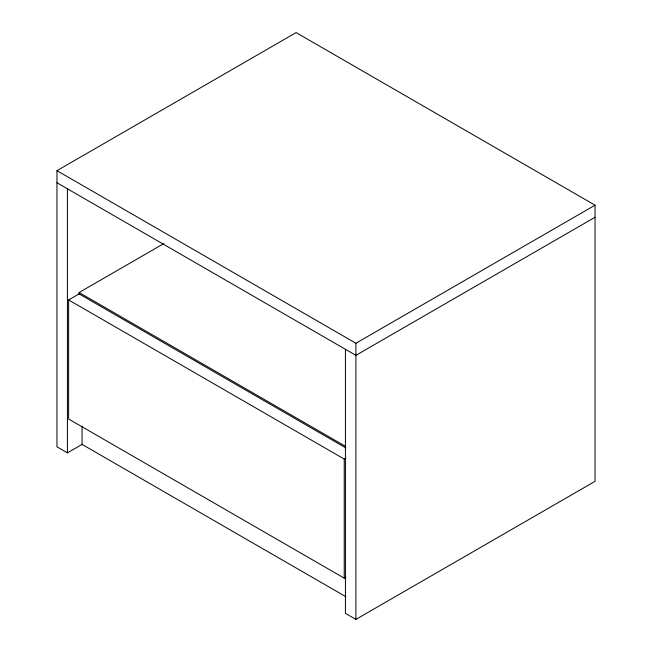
<?xml version="1.0" encoding="UTF-8"?>
<svg xmlns="http://www.w3.org/2000/svg" width="652" height="652" viewBox="0 0 652 652"><rect width="100%" height="100%" fill="white"/><g stroke="black" fill="none" stroke-linecap="round" stroke-linejoin="round"><path stroke-width="0.98" d="M82.372 444.224L67.425 452.855L56.96 446.816L56.96 170.669L296.106 32.6L595.04 205.184L595.04 481.331L355.894 619.4L345.43 613.361L345.43 349.301M79.079 294.533L79.079 292.52L163.774 243.62M345.976 577.142L344.232 578.153L68.623 419.024L68.623 299.936L79.079 293.897L345.894 447.94M56.96 170.669L355.894 343.254L595.04 205.184M595.04 217.271L355.894 355.34L56.96 182.747M68.623 299.936L344.232 459.065L345.976 458.054M79.079 292.52L345.65 446.424M346 596.776L82.07 444.395L82.07 426.123M355.894 343.254L355.894 619.4M344.232 459.065L344.232 578.153M67.425 188.795L67.425 452.855"/></g></svg>
